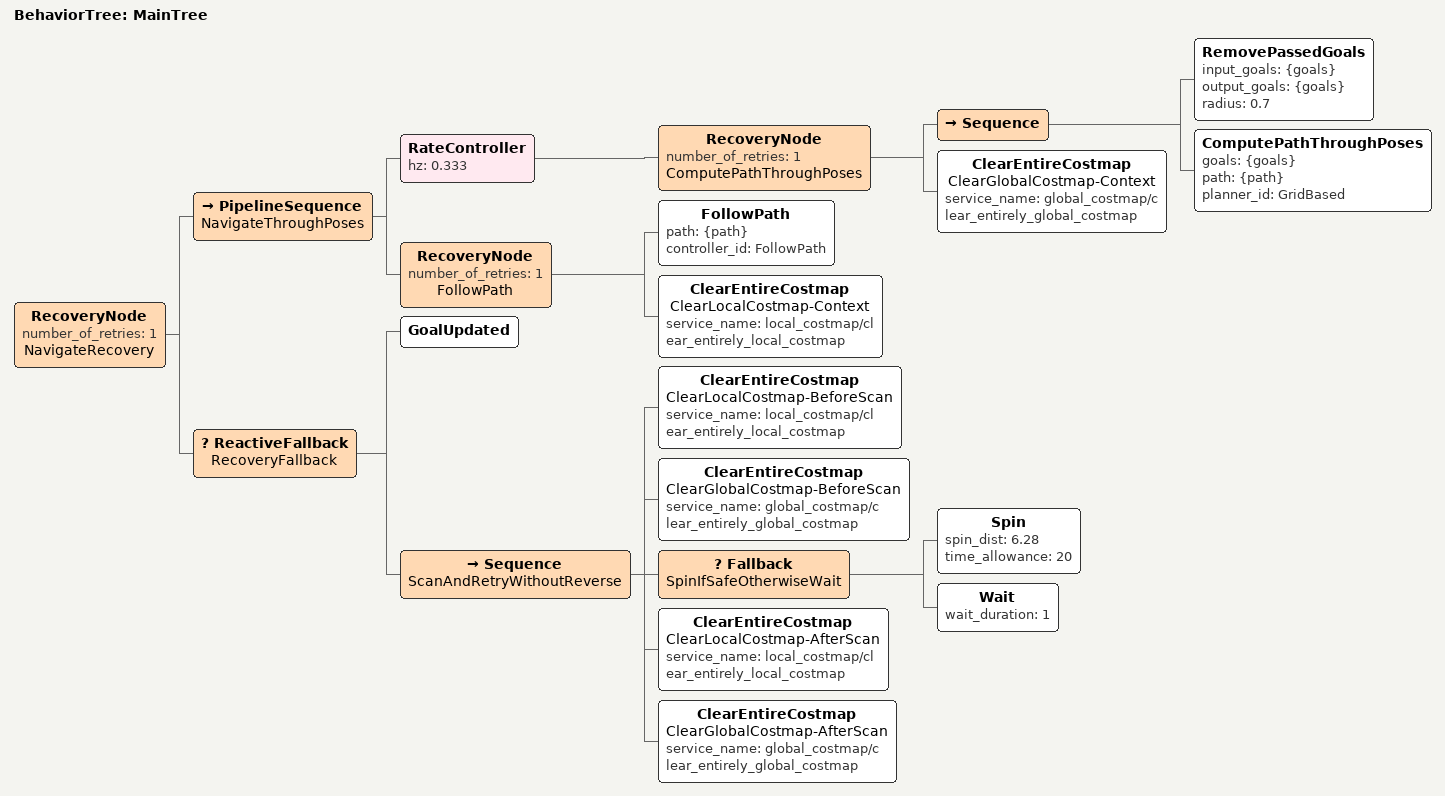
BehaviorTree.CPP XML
<!--
  Multi-pose companion to point_lio_safe_replanning.xml.
  It is loaded by bt_navigator at activation even when only 2D Goal Pose is used.
  Recovery intentionally contains no BackUp action.
-->
<root main_tree_to_execute="MainTree">
  <BehaviorTree ID="MainTree">
    <RecoveryNode number_of_retries="1" name="NavigateRecovery">
      <PipelineSequence name="NavigateThroughPoses">
        <RateController hz="0.333">
          <RecoveryNode number_of_retries="1" name="ComputePathThroughPoses">
            <Sequence>
              <RemovePassedGoals input_goals="{goals}"
                                 output_goals="{goals}"
                                 radius="0.7"/>
              <ComputePathThroughPoses goals="{goals}"
                                       path="{path}"
                                       planner_id="GridBased"/>
            </Sequence>
            <ClearEntireCostmap name="ClearGlobalCostmap-Context"
                                service_name="global_costmap/clear_entirely_global_costmap"/>
          </RecoveryNode>
        </RateController>
        <RecoveryNode number_of_retries="1" name="FollowPath">
          <FollowPath path="{path}" controller_id="FollowPath"/>
          <ClearEntireCostmap name="ClearLocalCostmap-Context"
                              service_name="local_costmap/clear_entirely_local_costmap"/>
        </RecoveryNode>
      </PipelineSequence>
      <ReactiveFallback name="RecoveryFallback">
        <GoalUpdated/>
        <Sequence name="ScanAndRetryWithoutReverse">
          <ClearEntireCostmap name="ClearLocalCostmap-BeforeScan"
                              service_name="local_costmap/clear_entirely_local_costmap"/>
          <ClearEntireCostmap name="ClearGlobalCostmap-BeforeScan"
                              service_name="global_costmap/clear_entirely_global_costmap"/>
          <Fallback name="SpinIfSafeOtherwiseWait">
            <Spin spin_dist="6.28" time_allowance="20"/>
            <Wait wait_duration="1"/>
          </Fallback>
          <ClearEntireCostmap name="ClearLocalCostmap-AfterScan"
                              service_name="local_costmap/clear_entirely_local_costmap"/>
          <ClearEntireCostmap name="ClearGlobalCostmap-AfterScan"
                              service_name="global_costmap/clear_entirely_global_costmap"/>
        </Sequence>
      </ReactiveFallback>
    </RecoveryNode>
  </BehaviorTree>
</root>
